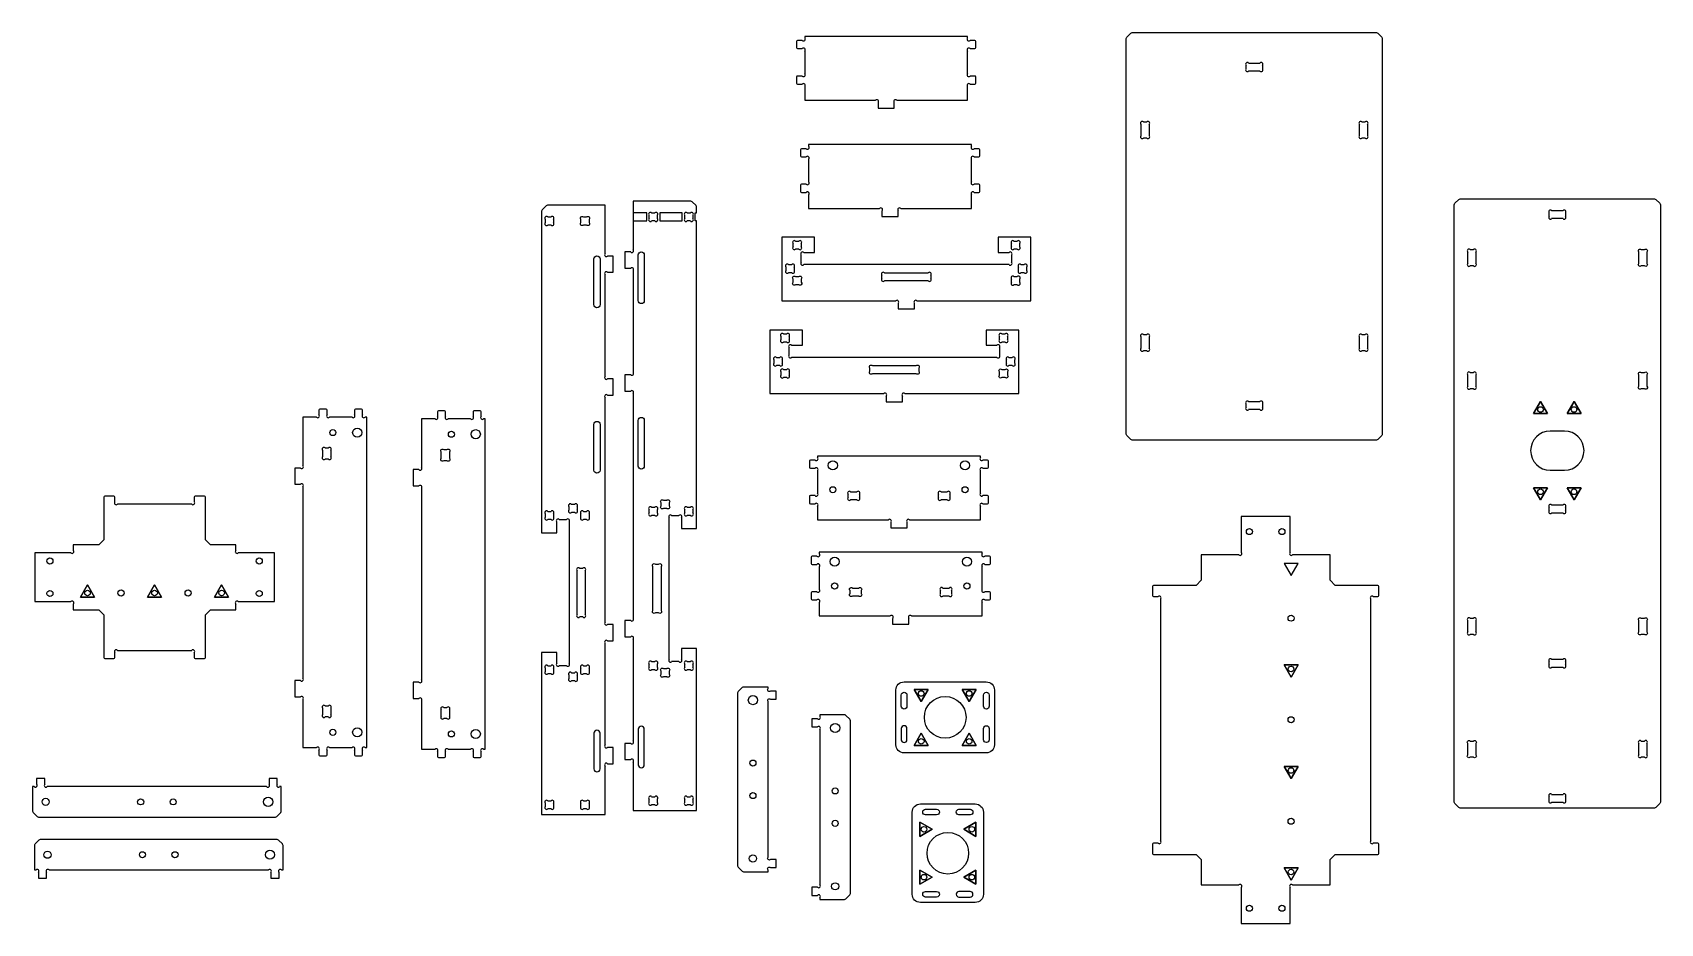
# Model space of a CAD drawing. Header units: millimetres. Extents: x -835 to 768, y -230 to 648.
import ezdxf

# ---------------------------------------------------------------- set-up
doc = ezdxf.new("R2010")
doc.units = ezdxf.units.MM
doc.layers.get('0').update_dxf_attribs({"linetype": 'CONTINUOUS'})

msp = doc.modelspace()

# ---------------------------------------------------------------- linework, layer by layer
for p, q in [((85.9, 643.8), (-74.5, 643.8)), ((-74.5, 643.8), (-74.5, 642.3)), ((85.9, 642.3), (85.9, 643.8)), ((-82.5, 638.8), (-82.5, 632.8)), ((-76.9, 639.8), (-81.5, 639.8)), ((-81.5, 631.8), (-76.9, 631.8)), ((-74.5, 629.4), (-74.5, 607.3)), ((85.9, 607.3), (85.9, 629.4)), ((92.9, 639.8), (88.3, 639.8)), ((88.3, 631.8), (92.9, 631.8)), ((93.9, 632.8), (93.9, 638.8)), ((360.1, 612), (360.1, 615.2)), ((362.5, 617.6), (373.7, 617.6)), ((373.7, 609.6), (362.5, 609.6)), ((376.1, 615.2), (376.1, 612)), ((-82.5, 603.8), (-82.5, 597.8)), ((-76.9, 604.8), (-81.5, 604.8)), ((-81.5, 596.8), (-76.9, 596.8)), ((-74.5, 594.4), (-74.5, 581)), ((85.9, 581), (85.9, 594.4)), ((92.9, 604.8), (88.3, 604.8)), ((88.3, 596.8), (92.9, 596.8)), ((93.9, 597.8), (93.9, 603.8)), ((-74.5, 581), (-4.7, 581)), ((-2.3, 578.6), (-2.3, 573)), ((13.7, 573), (13.7, 578.6)), ((16.1, 581), (85.9, 581)), ((-2.3, 573), (13.7, 573)), ((256.6, 546), (256.6, 557.2)), ((259, 559.6), (262.2, 559.6)), ((264.6, 557.2), (264.6, 546)), ((471.6, 546), (471.6, 557.2)), ((474, 559.6), (477.2, 559.6)), ((479.6, 557.2), (479.6, 546)), ((-78.6, 532.2), (-78.6, 526.2)), ((-73, 533.2), (-77.6, 533.2)), ((89.8, 537.2), (-70.6, 537.2)), ((-70.6, 537.2), (-70.6, 535.6)), ((89.8, 535.6), (89.8, 537.2)), ((96.8, 533.2), (92.2, 533.2)), ((97.8, 526.2), (97.8, 532.2)), ((262.2, 543.6), (259, 543.6)), ((477.2, 543.6), (474, 543.6)), ((-77.6, 525.2), (-73, 525.2)), ((-70.6, 522.8), (-70.6, 500.6)), ((89.8, 500.6), (89.8, 522.8)), ((92.2, 525.2), (96.8, 525.2)), ((-78.6, 497.2), (-78.6, 491.2)), ((-73, 498.2), (-77.6, 498.2)), ((96.8, 498.2), (92.2, 498.2)), ((97.8, 491.2), (97.8, 497.2)), ((-186.7, 481.5), (-243.4, 481.5)), ((-243.4, 481.5), (-243.4, 470)), ((-181.5, 477.1), (-185.3, 480.9)), ((-77.6, 490.2), (-73, 490.2)), ((-70.6, 487.8), (-70.6, 474.4)), ((89.8, 474.4), (89.8, 487.8)), ((92.2, 490.2), (96.8, 490.2)), ((-333.5, 471.7), (-333.5, 155)), ((-329.1, 476.9), (-332.9, 473.1)), ((-271, 477.5), (-327.7, 477.5)), ((-327.4, 466), (-324.2, 466)), ((-271, 429.9), (-271, 477.5)), ((-243.4, 470), (-243.4, 462)), ((-227.6, 464.4), (-227.6, 467.6)), ((-225.2, 470), (-222, 470)), ((-219.6, 467.6), (-219.6, 464.4)), ((-192.6, 464.4), (-192.6, 467.6)), ((-190.2, 470), (-187, 470)), ((-184.6, 467.6), (-184.6, 464.4)), ((-182.2, 462), (-182.2, 470)), ((-182.2, 470), (-180.9, 470)), ((-180.9, 470), (-180.9, 475.6)), ((-70.6, 474.4), (-0.8, 474.4)), ((1.6, 472), (1.6, 466.4)), ((1.6, 466.4), (17.6, 466.4)), ((17.6, 466.4), (17.6, 472)), ((20, 474.4), (89.8, 474.4)), ((658.4, 466.7), (658.4, 469.9)), ((660.8, 472.3), (672, 472.3)), ((674.4, 469.9), (674.4, 466.7)), ((-329.8, 460.4), (-329.8, 463.6)), ((-324.2, 458), (-327.4, 458)), ((-321.8, 463.6), (-321.8, 460.4)), ((-243.4, 462), (-243.4, 433.9)), ((-222, 462), (-225.2, 462)), ((-187, 462), (-190.2, 462)), ((-180.9, 462), (-182.2, 462)), ((-180.9, 159), (-180.9, 462)), ((672, 464.3), (660.8, 464.3)), ((-64.9, 446), (-96.9, 446)), ((-96.9, 446), (-96.9, 383.4)), ((-85.9, 436.6), (-85.9, 439.8)), ((-83.5, 442.2), (-80.3, 442.2)), ((-80.3, 434.2), (-83.5, 434.2)), ((-77.9, 439.8), (-77.9, 436.6)), ((-64.9, 431), (-64.9, 446)), ((148, 446), (116.1, 446)), ((116.1, 446), (116.1, 431)), ((129.1, 436.6), (129.1, 439.8)), ((131.5, 442.2), (134.7, 442.2)), ((134.7, 434.2), (131.5, 434.2)), ((137.1, 439.8), (137.1, 436.6)), ((148, 383.4), (148, 446)), ((580.6, 433.8), (583.8, 433.8)), ((-263, 427.5), (-268.6, 427.5)), ((-263, 411.5), (-263, 427.5)), ((-245.8, 431.5), (-251.4, 431.5)), ((-251.4, 431.5), (-251.4, 415.5)), ((-90.5, 419), (-87.3, 419)), ((-77.9, 421.4), (-77.9, 428.5)), ((-75.5, 431), (-64.9, 431)), ((126.7, 419), (-75.5, 419)), ((116.1, 431), (126.7, 431)), ((129.1, 428.5), (129.1, 421.4)), ((138.4, 419), (141.6, 419)), ((578.2, 420.2), (578.2, 431.4)), ((583.8, 417.8), (580.6, 417.8)), ((586.2, 431.4), (586.2, 420.2)), ((-271, 308.9), (-271, 409.1)), ((-268.6, 411.5), (-263, 411.5)), ((-251.4, 415.5), (-245.8, 415.5)), ((-243.4, 413.1), (-243.4, 312.9)), ((-92.9, 413.4), (-92.9, 416.5)), ((-87.3, 411), (-90.5, 411)), ((-84.9, 416.5), (-84.9, 413.4)), ((1.6, 405.4), (1.6, 408.5)), ((4, 411), (47.2, 411)), ((47.2, 403), (4, 403)), ((49.6, 408.5), (49.6, 405.4)), ((129.1, 401.6), (129.1, 404.8)), ((131.5, 407.2), (134.7, 407.2)), ((136, 413.4), (136, 416.5)), ((137.1, 404.8), (137.1, 401.6)), ((141.6, 411), (138.4, 411)), ((144, 416.5), (144, 413.4)), ((134.7, 399.2), (131.5, 399.2)), ((-96.9, 383.4), (15.2, 383.4)), ((17.6, 381), (17.6, 375.4)), ((17.6, 375.4), (33.6, 375.4)), ((33.6, 375.4), (33.6, 381)), ((36, 383.4), (148, 383.4)), ((-76.8, 354.6), (-108.7, 354.6)), ((-108.7, 354.6), (-108.7, 292)), ((-76.8, 339.6), (-76.8, 354.6)), ((136.2, 354.6), (104.2, 354.6)), ((104.2, 354.6), (104.2, 339.6)), ((136.2, 292), (136.2, 354.6)), ((-97.8, 345.2), (-97.8, 348.4)), ((-95.4, 350.8), (-92.2, 350.8)), ((-92.2, 342.8), (-95.4, 342.8)), ((-89.8, 348.4), (-89.8, 345.2)), ((-89.8, 330), (-89.8, 337.2)), ((-87.4, 339.6), (-76.8, 339.6)), ((104.2, 339.6), (114.8, 339.6)), ((117.2, 345.2), (117.2, 348.4)), ((117.2, 337.2), (117.2, 330)), ((119.6, 350.8), (122.8, 350.8)), ((122.8, 342.8), (119.6, 342.8)), ((125.2, 348.4), (125.2, 345.2)), ((256.6, 336.6), (256.6, 347.8)), ((259, 350.2), (262.2, 350.2)), ((264.6, 347.8), (264.6, 336.6)), ((471.6, 336.6), (471.6, 347.8)), ((474, 350.2), (477.2, 350.2)), ((479.6, 347.8), (479.6, 336.6)), ((-104.7, 322), (-104.7, 325.2)), ((-102.3, 327.6), (-99.1, 327.6)), ((-96.7, 325.2), (-96.7, 322)), ((114.8, 327.6), (-87.4, 327.6)), ((124.2, 322), (124.2, 325.2)), ((126.6, 327.6), (129.8, 327.6)), ((132.2, 325.2), (132.2, 322)), ((262.2, 334.2), (259, 334.2)), ((477.2, 334.2), (474, 334.2)), ((-263, 306.5), (-268.6, 306.5)), ((-263, 290.5), (-263, 306.5)), ((-245.8, 310.5), (-251.4, 310.5)), ((-251.4, 310.5), (-251.4, 294.5)), ((-99.1, 319.6), (-102.3, 319.6)), ((-97.8, 310.2), (-97.8, 313.4)), ((-95.4, 315.8), (-92.2, 315.8)), ((-92.2, 307.8), (-95.4, 307.8)), ((-89.8, 313.4), (-89.8, 310.2)), ((129.8, 319.6), (126.6, 319.6)), ((578.2, 299.2), (578.2, 310.4)), ((580.6, 312.8), (583.8, 312.8)), ((586.2, 310.4), (586.2, 299.2)), ((-268.6, 290.5), (-263, 290.5)), ((-251.4, 294.5), (-245.8, 294.5)), ((-243.4, 292.1), (-243.4, 70.9)), ((-108.7, 292), (3.3, 292)), ((5.7, 289.6), (5.7, 284)), ((21.7, 284), (21.7, 289.6)), ((24.1, 292), (136.2, 292)), ((583.8, 296.8), (580.6, 296.8)), ((-552.7, 275.7), (-552.7, 271.1)), ((-545.7, 276.7), (-551.7, 276.7)), ((-544.7, 271.1), (-544.7, 275.7)), ((-517.7, 275.7), (-517.7, 271.1)), ((-510.7, 276.7), (-516.7, 276.7)), ((-509.7, 271.1), (-509.7, 275.7)), ((-436, 274.1), (-436, 269.5)), ((-429, 275.1), (-435, 275.1)), ((-428, 269.5), (-428, 274.1)), ((-401, 274.1), (-401, 269.5)), ((-394, 275.1), (-400, 275.1)), ((-393, 269.5), (-393, 274.1)), ((-271, 66.9), (-271, 288.1)), ((5.7, 284), (21.7, 284)), ((360.1, 278.6), (360.1, 281.8)), ((362.5, 284.2), (373.7, 284.2)), ((373.7, 276.2), (362.5, 276.2)), ((376.1, 281.8), (376.1, 278.6)), ((-555.1, 268.7), (-568.5, 268.7)), ((-568.5, 268.7), (-568.5, 221.1)), ((-520.1, 268.7), (-542.3, 268.7)), ((-505.7, 268.7), (-507.3, 268.7)), ((-505.7, -56.7), (-505.7, 268.7)), ((-438.4, 267.1), (-451.8, 267.1)), ((-451.8, 267.1), (-451.8, 219.5)), ((-403.4, 267.1), (-425.6, 267.1)), ((-389, 267.1), (-390.6, 267.1)), ((-389, -58.3), (-389, 267.1)), ((-549, 229.9), (-549, 236.1)), ((-546.6, 238.5), (-543.4, 238.5)), ((-543.4, 227.5), (-546.6, 227.5)), ((-541, 236.1), (-541, 229.9)), ((-69.9, 225.5), (-69.9, 219.5)), ((-64.3, 226.5), (-68.9, 226.5)), ((98.5, 230.5), (-61.9, 230.5)), ((-61.9, 230.5), (-61.9, 228.9)), ((98.5, 228.9), (98.5, 230.5)), ((105.5, 226.5), (100.9, 226.5)), ((106.5, 219.5), (106.5, 225.5)), ((-570.9, 218.7), (-576.5, 218.7)), ((-576.5, 218.7), (-576.5, 202.7)), ((-454.2, 217.1), (-459.8, 217.1)), ((-459.8, 217.1), (-459.8, 201.1)), ((-68.9, 218.5), (-64.3, 218.5)), ((-61.9, 216.1), (-61.9, 193.9)), ((98.5, 193.9), (98.5, 216.1)), ((100.9, 218.5), (105.5, 218.5)), ((-576.5, 202.7), (-570.9, 202.7)), ((-568.5, 200.3), (-568.5, 11.7)), ((-459.8, 201.1), (-454.2, 201.1)), ((-451.8, 198.7), (-451.8, 10.1)), ((-31.7, 189.7), (-31.7, 192.9)), ((-29.3, 195.3), (-23.1, 195.3)), ((-20.7, 192.9), (-20.7, 189.7)), ((57.3, 189.7), (57.3, 192.9)), ((59.7, 195.3), (65.9, 195.3)), ((68.3, 192.9), (68.3, 189.7)), ((-764.5, 190.1), (-764.5, 148.1)), ((-754.5, 191.1), (-763.5, 191.1)), ((-753.5, 185.5), (-753.5, 190.1)), ((-677.9, 183.1), (-751.1, 183.1)), ((-675.5, 190.1), (-675.5, 185.5)), ((-665.5, 191.1), (-674.5, 191.1)), ((-664.5, 148.1), (-664.5, 190.1)), ((-306.5, 177.4), (-306.5, 180.5)), ((-304.1, 183), (-300.9, 183)), ((-298.5, 180.5), (-298.5, 177.4)), ((-227.6, 174.4), (-227.6, 177.6)), ((-225.2, 180), (-222, 180)), ((-219.6, 177.6), (-219.6, 174.4)), ((-192.6, 174.4), (-192.6, 177.6)), ((-190.2, 180), (-187, 180)), ((-184.6, 177.6), (-184.6, 174.4)), ((-69.9, 190.5), (-69.9, 184.5)), ((-64.3, 191.5), (-68.9, 191.5)), ((-68.9, 183.5), (-64.3, 183.5)), ((-61.9, 181.1), (-61.9, 167.7)), ((-23.1, 187.3), (-29.3, 187.3)), ((65.9, 187.3), (59.7, 187.3)), ((98.5, 167.7), (98.5, 181.1)), ((105.5, 191.5), (100.9, 191.5)), ((100.9, 183.5), (105.5, 183.5)), ((106.5, 184.5), (106.5, 190.5)), ((658.4, 176.7), (658.4, 179.9)), ((660.8, 182.3), (672, 182.3)), ((674.4, 179.9), (674.4, 176.7)), ((-329.8, 170.4), (-329.8, 173.6)), ((-327.4, 176), (-324.2, 176)), ((-324.2, 168), (-327.4, 168)), ((-321.8, 173.6), (-321.8, 170.4)), ((-318.5, 155), (-318.5, 165.6)), ((-316.1, 168), (-308.9, 168)), ((-306.5, 165.6), (-306.5, 26.4)), ((-300.9, 175), (-304.1, 175)), ((-294.8, 170.4), (-294.8, 173.6)), ((-292.4, 176), (-289.2, 176)), ((-289.2, 168), (-292.4, 168)), ((-286.8, 173.6), (-286.8, 170.4)), ((-222, 172), (-225.2, 172)), ((-207.9, 30.4), (-207.9, 169.6)), ((-205.5, 172), (-198.3, 172)), ((-195.9, 169.6), (-195.9, 159)), ((-187, 172), (-190.2, 172)), ((-61.9, 167.7), (7.9, 167.7)), ((10.3, 165.3), (10.3, 159.7)), ((26.3, 159.7), (26.3, 165.3)), ((28.7, 167.7), (98.5, 167.7)), ((403.3, 171.1), (355.3, 171.1)), ((355.3, 171.1), (355.3, 135.5)), ((403.3, 135.5), (403.3, 171.1)), ((672, 174.3), (660.8, 174.3)), ((-764.5, 148.1), (-769.5, 143.1)), ((-659.5, 143.1), (-664.5, 148.1)), ((-333.5, 155), (-318.5, 155)), ((-195.9, 159), (-180.9, 159)), ((10.3, 159.7), (26.3, 159.7)), ((-796.9, 135.1), (-832.5, 135.1)), ((-832.5, 135.1), (-832.5, 87.1)), ((-769.5, 143.1), (-794.5, 143.1)), ((-794.5, 143.1), (-794.5, 137.5)), ((-634.5, 143.1), (-659.5, 143.1)), ((-634.5, 137.5), (-634.5, 143.1)), ((-596.5, 135.1), (-632.1, 135.1)), ((-596.5, 87.1), (-596.5, 135.1)), ((-68.1, 130.8), (-68.1, 124.8)), ((-62.5, 131.8), (-67.1, 131.8)), ((100.3, 135.8), (-60.1, 135.8)), ((-60.1, 135.8), (-60.1, 134.2)), ((100.3, 134.2), (100.3, 135.8)), ((107.3, 131.8), (102.7, 131.8)), ((108.3, 124.8), (108.3, 130.8)), ((352.9, 133.1), (315.8, 133.1)), ((315.8, 133.1), (315.8, 108.1)), ((442.8, 133.1), (405.7, 133.1)), ((442.8, 108.1), (442.8, 133.1)), ((-298.5, 74.4), (-298.5, 117.6)), ((-296.1, 120), (-292.9, 120)), ((-290.5, 117.6), (-290.5, 74.4)), ((-67.1, 123.8), (-62.5, 123.8)), ((-60.1, 121.4), (-60.1, 99.2)), ((100.3, 99.2), (100.3, 121.4)), ((102.7, 123.8), (107.3, 123.8)), ((-62.5, 96.8), (-67.1, 96.8)), ((59.1, 94.9), (59.1, 98.1)), ((61.5, 100.5), (67.7, 100.5)), ((70.1, 98.1), (70.1, 94.9)), ((107.3, 96.8), (102.7, 96.8)), ((267.8, 102.1), (267.8, 93.1)), ((310.8, 103.1), (268.8, 103.1)), ((315.8, 108.1), (310.8, 103.1)), ((447.8, 103.1), (442.8, 108.1)), ((489.8, 103.1), (447.8, 103.1)), ((490.8, 93.1), (490.8, 102.1)), ((-832.5, 87.1), (-796.9, 87.1)), ((-794.5, 84.7), (-794.5, 79.1)), ((-634.5, 79.1), (-634.5, 84.7)), ((-632.1, 87.1), (-596.5, 87.1)), ((-68.1, 95.8), (-68.1, 89.8)), ((-67.1, 88.8), (-62.5, 88.8)), ((-60.1, 86.4), (-60.1, 73)), ((67.7, 92.5), (61.5, 92.5)), ((100.3, 73), (100.3, 86.4)), ((102.7, 88.8), (107.3, 88.8)), ((108.3, 89.8), (108.3, 95.8)), ((268.8, 92.1), (273.4, 92.1)), ((275.8, 89.7), (275.8, -148.5)), ((482.8, -148.5), (482.8, 89.7)), ((485.2, 92.1), (489.8, 92.1)), ((-794.5, 79.1), (-769.5, 79.1)), ((-769.5, 79.1), (-764.5, 74.1)), ((-764.5, 74.1), (-764.5, 32.1)), ((-664.5, 74.1), (-659.5, 79.1)), ((-664.5, 32.1), (-664.5, 74.1)), ((-659.5, 79.1), (-634.5, 79.1)), ((-292.9, 72), (-296.1, 72)), ((-263, 64.5), (-268.6, 64.5)), ((-263, 48.5), (-263, 64.5)), ((-245.8, 68.5), (-251.4, 68.5)), ((-251.4, 68.5), (-251.4, 52.5)), ((-60.1, 73), (9.7, 73)), ((12.1, 70.6), (12.1, 65)), ((12.1, 65), (28.1, 65)), ((28.1, 65), (28.1, 70.6)), ((30.5, 73), (100.3, 73)), ((578.2, 57.2), (578.2, 68.4)), ((580.6, 70.8), (583.8, 70.8)), ((586.2, 68.4), (586.2, 57.2)), ((-268.6, 48.5), (-263, 48.5)), ((-251.4, 52.5), (-245.8, 52.5)), ((-243.4, 50.1), (-243.4, -50.1)), ((583.8, 54.8), (580.6, 54.8)), ((-753.5, 32.1), (-753.5, 36.7)), ((-751.1, 39.1), (-677.9, 39.1)), ((-675.5, 36.7), (-675.5, 32.1)), ((-318.5, 37), (-333.5, 37)), ((-333.5, 37), (-333.5, -122.5)), ((-318.5, 26.4), (-318.5, 37)), ((-271, -54.1), (-271, 46.1)), ((-180.9, 41), (-195.9, 41)), ((-195.9, 41), (-195.9, 30.4)), ((-180.9, -118.5), (-180.9, 41)), ((-763.5, 31.1), (-754.5, 31.1)), ((-674.5, 31.1), (-665.5, 31.1)), ((-329.8, 18.4), (-329.8, 21.6)), ((-327.4, 24), (-324.2, 24)), ((-324.2, 16), (-327.4, 16)), ((-321.8, 21.6), (-321.8, 18.4)), ((-308.9, 24), (-316.1, 24)), ((-304.1, 17.1), (-300.9, 17.1)), ((-294.8, 18.4), (-294.8, 21.6)), ((-292.4, 24), (-289.2, 24)), ((-289.2, 16), (-292.4, 16)), ((-286.8, 21.6), (-286.8, 18.4)), ((-227.6, 22.4), (-227.6, 25.6)), ((-225.2, 28), (-222, 28)), ((-222, 20), (-225.2, 20)), ((-219.6, 25.6), (-219.6, 22.4)), ((-198.3, 28), (-205.5, 28)), ((-192.6, 22.4), (-192.6, 25.6)), ((-190.2, 28), (-187, 28)), ((-187, 20), (-190.2, 20)), ((-184.6, 25.6), (-184.6, 22.4)), ((658.4, 24.7), (658.4, 27.9)), ((660.8, 30.3), (672, 30.3)), ((672, 22.3), (660.8, 22.3)), ((674.4, 27.9), (674.4, 24.7)), ((-570.9, 9.3), (-576.5, 9.3)), ((-576.5, 9.3), (-576.5, -6.7)), ((-454.2, 7.7), (-459.8, 7.7)), ((-459.8, 7.7), (-459.8, -8.3)), ((-306.5, 11.5), (-306.5, 14.7)), ((-300.9, 9.1), (-304.1, 9.1)), ((-298.5, 14.7), (-298.5, 11.5)), ((-576.5, -6.7), (-570.9, -6.7)), ((-568.5, -9.1), (-568.5, -56.7)), ((-546.6, -15.5), (-543.4, -15.5)), ((-459.8, -8.3), (-454.2, -8.3)), ((-451.8, -10.7), (-451.8, -58.3)), ((-549, -24.1), (-549, -17.9)), ((-543.4, -26.5), (-546.6, -26.5)), ((-541, -17.9), (-541, -24.1)), ((-432.3, -25.7), (-432.3, -19.5)), ((-429.9, -17.1), (-426.7, -17.1)), ((-426.7, -28.1), (-429.9, -28.1)), ((-424.3, -19.5), (-424.3, -25.7)), ((-61.9, -28.3), (-67.5, -28.3)), ((-67.5, -28.3), (-67.5, -36.3)), ((-35.4, -24.3), (-59.5, -24.3)), ((-59.5, -24.3), (-59.5, -25.9)), ((-30.1, -28.8), (-33.9, -24.9)), ((-29.5, -200.4), (-29.5, -30.2)), ((-67.5, -36.3), (-61.9, -36.3)), ((-59.5, -38.7), (-59.5, -191.8)), ((-568.5, -56.7), (-555.1, -56.7)), ((-552.7, -59.1), (-552.7, -63.7)), ((-544.7, -63.7), (-544.7, -59.1)), ((-542.3, -56.7), (-520.1, -56.7)), ((-517.7, -59.1), (-517.7, -63.7)), ((-509.7, -63.7), (-509.7, -59.1)), ((-507.3, -56.7), (-505.7, -56.7)), ((-451.8, -58.3), (-438.4, -58.3)), ((-436, -60.7), (-436, -65.3)), ((-428, -65.3), (-428, -60.7)), ((-425.6, -58.3), (-403.4, -58.3)), ((-401, -60.7), (-401, -65.3)), ((-393, -65.3), (-393, -60.7)), ((-390.6, -58.3), (-389, -58.3)), ((-263, -56.5), (-268.6, -56.5)), ((-263, -72.5), (-263, -56.5)), ((-245.8, -52.5), (-251.4, -52.5)), ((-251.4, -52.5), (-251.4, -68.5)), ((746.6, -63.8), (746.6, -52.6)), ((749, -50.2), (752.2, -50.2)), ((754.6, -52.6), (754.6, -63.8)), ((-551.7, -64.7), (-545.7, -64.7)), ((-516.7, -64.7), (-510.7, -64.7)), ((-435, -66.3), (-429, -66.3)), ((-400, -66.3), (-394, -66.3)), ((-271, -122.5), (-271, -74.9)), ((-268.6, -72.5), (-263, -72.5)), ((-251.4, -68.5), (-245.8, -68.5)), ((-243.4, -70.9), (-243.4, -118.5)), ((752.2, -66.2), (749, -66.2)), ((-833, -95.1), (-834.6, -95.1)), ((-834.6, -95.1), (-834.6, -119.3)), ((-822.6, -87.1), (-830.6, -87.1)), ((-830.6, -87.1), (-830.6, -92.7)), ((-822.6, -92.7), (-822.6, -87.1)), ((-604.2, -95.1), (-820.2, -95.1)), ((-593.8, -87.1), (-601.8, -87.1)), ((-601.8, -87.1), (-601.8, -92.7)), ((-593.8, -92.7), (-593.8, -87.1)), ((-589.8, -95.1), (-591.4, -95.1)), ((-589.8, -119.3), (-589.8, -95.1)), ((-329.8, -114.6), (-329.8, -111.4)), ((-327.4, -109), (-324.2, -109)), ((-321.8, -111.4), (-321.8, -114.6)), ((-294.8, -114.6), (-294.8, -111.4)), ((-292.4, -109), (-289.2, -109)), ((-286.8, -111.4), (-286.8, -114.6)), ((-227.6, -110.6), (-227.6, -107.4)), ((-225.2, -105), (-222, -105)), ((-219.6, -107.4), (-219.6, -110.6)), ((-192.6, -110.6), (-192.6, -107.4)), ((-190.2, -105), (-187, -105)), ((-184.6, -107.4), (-184.6, -110.6)), ((658.4, -108.3), (658.4, -105.1)), ((660.8, -102.7), (672, -102.7)), ((672, -110.7), (660.8, -110.7)), ((674.4, -105.1), (674.4, -108.3)), ((-834, -120.7), (-830.2, -124.5)), ((-828.8, -125.1), (-595.6, -125.1)), ((-594.2, -124.5), (-590.3, -120.7)), ((-333.5, -122.5), (-271, -122.5)), ((-324.2, -117), (-327.4, -117)), ((-289.2, -117), (-292.4, -117)), ((-243.4, -118.5), (-180.9, -118.5)), ((-222, -113), (-225.2, -113)), ((-187, -113), (-190.2, -113)), ((-832.8, -153.1), (-832.8, -177.2)), ((-828.4, -147.8), (-832.2, -151.6)), ((-593.8, -147.2), (-827, -147.2)), ((-588.6, -151.6), (-592.4, -147.8)), ((-588, -177.2), (-588, -153.1)), ((267.8, -151.9), (267.8, -160.9)), ((273.4, -150.9), (268.8, -150.9)), ((489.8, -150.9), (485.2, -150.9)), ((490.8, -160.9), (490.8, -151.9)), ((268.8, -161.9), (310.8, -161.9)), ((310.8, -161.9), (315.8, -166.9)), ((315.8, -166.9), (315.8, -191.9)), ((442.8, -166.9), (447.8, -161.9)), ((442.8, -191.9), (442.8, -166.9)), ((447.8, -161.9), (489.8, -161.9)), ((-832.8, -177.2), (-831.2, -177.2)), ((-828.8, -179.6), (-828.8, -185.2)), ((-828.8, -185.2), (-820.8, -185.2)), ((-820.8, -185.2), (-820.8, -179.6)), ((-818.4, -177.2), (-602.4, -177.2)), ((-600, -179.6), (-600, -185.2)), ((-600, -185.2), (-592, -185.2)), ((-592, -185.2), (-592, -179.6)), ((-589.6, -177.2), (-588, -177.2)), ((315.8, -191.9), (352.9, -191.9)), ((405.7, -191.9), (442.8, -191.9)), ((-61.9, -194.2), (-67.5, -194.2)), ((-67.5, -194.2), (-67.5, -202.2)), ((-67.5, -202.2), (-61.9, -202.2)), ((-59.5, -204.6), (-59.5, -206.2)), ((-59.5, -206.2), (-35.4, -206.2)), ((-33.9, -205.6), (-30.1, -201.8)), ((355.3, -194.3), (355.3, -229.9)), ((403.3, -229.9), (403.3, -194.3)), ((355.3, -229.9), (403.3, -229.9))]:
    msp.add_line(p, q)
for points in [[(489.7, 246.8, -0.198912), (488.3, 246.2), (248, 246.2, -0.198912), (246.6, 246.8), (242.7, 250.6, -0.198912), (242.1, 252), (242.1, 641.8, -0.198912), (242.7, 643.2), (246.6, 647, -0.198912), (248, 647.6), (488.3, 647.6, -0.198912), (489.7, 647), (493.6, 643.2, -0.198912), (494.1, 641.8), (494.1, 252, -0.198912), (493.6, 250.6)], [(763.5, -115.6, -0.198912), (762.1, -116.2), (570.7, -116.2, -0.198912), (569.3, -115.6), (565.5, -111.8, -0.198912), (564.9, -110.4), (564.9, 478, -0.198912), (565.5, 479.4), (569.3, 483.2, -0.198912), (570.7, 483.8), (762.1, 483.8, -0.198912), (763.5, 483.2), (767.3, 479.4, -0.198912), (767.9, 478), (767.9, -110.4, -0.198912), (767.3, -111.8)], [(-292.4, 458, -0.414212), (-294.8, 458, -0.414217), (-294.8, 460.4), (-294.8, 463.6, -1), (-292.4, 466), (-289.2, 466, -1), (-286.8, 463.6), (-286.8, 460.4, -0.414217), (-286.8, 458, -0.414212), (-289.2, 458)], [(754.6, 420.2, -0.999996), (752.2, 417.8), (749, 417.8, -1), (746.6, 420.2), (746.6, 431.4, -1), (749, 433.8), (752.2, 433.8, -0.999996), (754.6, 431.4)], [(-276, 379.6, -1), (-282, 379.6), (-282, 424.6, -1), (-276, 424.6)], [(-232.4, 383.6, -1), (-238.4, 383.6), (-238.4, 428.6, -1), (-232.4, 428.6)], [(-80.3, 407.2, -1), (-77.9, 404.8), (-77.9, 401.6, -1), (-80.3, 399.2), (-83.5, 399.2, -1), (-85.9, 401.6), (-85.9, 404.8, -1), (-83.5, 407.2)], [(37.7, 314, -1), (35.3, 311.6), (-7.9, 311.6, -1), (-10.3, 314), (-10.3, 317.2, -1), (-7.9, 319.6), (35.3, 319.6, -1), (37.7, 317.2)], [(117.2, 313.4, -1), (119.6, 315.8), (122.8, 315.8, -1), (125.2, 313.4), (125.2, 310.2, -1), (122.8, 307.8), (119.6, 307.8, -1), (117.2, 310.2)], [(749, 296.8, -1), (746.6, 299.2), (746.6, 310.4, -1), (749, 312.8), (752.2, 312.8, -0.414214), (754.6, 312.8, -0.414212), (754.6, 310.4), (754.6, 299.2, -1), (752.2, 296.8)], [(-282, 261.6, -1), (-276, 261.6), (-276, 216.6, -1), (-282, 216.6)], [(-238.4, 265.6, -1), (-232.4, 265.6), (-232.4, 220.6, -1), (-238.4, 220.6)], [(659.4, 216.5), (673.4, 216.5, 1), (673.4, 255.1), (659.4, 255.1, 1)], [(-432.3, 234.5, -1), (-429.9, 236.9), (-426.7, 236.9, -1), (-424.3, 234.5), (-424.3, 228.3, -1), (-426.7, 225.9), (-429.9, 225.9, -1), (-432.3, 228.3)], [(-215.9, 178.9, -0.414214), (-215.9, 181.3), (-215.9, 184.5, -0.414214), (-215.9, 186.9, -0.414214), (-213.5, 186.9), (-210.3, 186.9, -0.414214), (-207.9, 186.9, -0.414214), (-207.9, 184.5), (-207.9, 181.3, -0.414214), (-207.9, 178.9, -0.414214), (-210.3, 178.9), (-213.5, 178.9, -0.414214)], [(-215.9, 78.4, -1), (-218.3, 76), (-221.5, 76, -1), (-223.9, 78.4), (-223.9, 121.6, -1), (-221.5, 124), (-218.3, 124, -1), (-215.9, 121.6)], [(-27.5, 92.5, -1), (-29.9, 94.9), (-29.9, 98.1, -1), (-27.5, 100.5), (-21.3, 100.5, -1), (-18.9, 98.1), (-18.9, 94.9, -1), (-21.3, 92.5)], [(749, 54.8, -1), (746.6, 57.2), (746.6, 68.4, -1), (749, 70.8), (752.2, 70.8, -0.414214), (754.6, 70.8, -0.414212), (754.6, 68.4), (754.6, 57.2, -0.414212), (754.6, 54.8, -0.414214), (752.2, 54.8)], [(-215.9, 21.1, -0.414214), (-213.5, 21.1), (-210.3, 21.1, -0.414214), (-207.9, 21.1, -0.414214), (-207.9, 18.7), (-207.9, 15.5, -0.414214), (-207.9, 13.1, -0.414214), (-210.3, 13.1), (-213.5, 13.1, -0.414214), (-215.9, 13.1, -0.414214), (-215.9, 15.5), (-215.9, 18.7, -0.414214)], [(-108.1, -1, -1), (-110.5, 1.4), (-110.5, 3), (-134.6, 3, 0.198912), (-136.1, 2.4), (-139.9, -1.4, 0.198912), (-140.5, -2.8), (-140.5, -173, 0.198912), (-139.9, -174.4), (-136.1, -178.3, 0.198912), (-134.6, -178.9), (-110.5, -178.9), (-110.5, -177.3, -1), (-108.1, -174.9), (-102.5, -174.9), (-102.5, -166.9), (-108.1, -166.9, -1), (-110.5, -164.5), (-110.5, -11.4, -1), (-108.1, -9), (-102.5, -9), (-102.5, -1)], [(112.3, -53.9, -0.414214), (104.3, -61.9), (23.3, -61.9, -0.414214), (15.3, -53.9), (15.3, 0.1, -0.414214), (23.3, 8.1), (104.3, 8.1, -0.414214), (112.3, 0.1)], [(26.1, -15.9, -1), (20.6, -15.9), (20.6, -4.9, -1), (26.1, -4.9)], [(101.6, -4.9, -1), (107.1, -4.9), (107.1, -15.9, -1), (101.6, -15.9)], [(-276, -77.6), (-276, -42.6, 1), (-282, -42.6), (-282, -77.6, 1)], [(-238.4, -38.6), (-238.4, -73.6, 1), (-232.4, -73.6), (-232.4, -38.6, 1)], [(26.1, -48.9), (26.1, -37.9, 1), (20.6, -37.9), (20.6, -48.9, 1)], [(101.6, -37.9, -1), (107.1, -37.9), (107.1, -48.9, -1), (101.6, -48.9)], [(580.6, -66.2, -1), (578.2, -63.8), (578.2, -52.6, -1), (580.6, -50.2), (583.8, -50.2, -0.999996), (586.2, -52.6), (586.2, -63.8, -0.999996), (583.8, -66.2)], [(93.4, -112.2, -0.414214), (101.4, -120.2), (101.4, -201.2, -0.414214), (93.4, -209.2), (39.4, -209.2, -0.414214), (31.4, -201.2), (31.4, -120.2, -0.414214), (39.4, -112.2)], [(44.4, -122.9, -1), (44.4, -117.4), (55.4, -117.4, -1), (55.4, -122.9)], [(77.4, -122.9, -1), (77.4, -117.4), (88.4, -117.4, -1), (88.4, -122.9)], [(55.4, -198.4, -1), (55.4, -203.9), (44.4, -203.9, -1), (44.4, -198.4)], [(88.4, -198.4), (77.4, -198.4, 1), (77.4, -203.9), (88.4, -203.9, 1)]]:
    msp.add_lwpolyline(points, format="xyb", close=True)
for points in [[(-230, 462), (-230, 470), (-243.4, 470), (-243.4, 462)], [(-217.2, 470), (-217.2, 462), (-195, 462), (-195, 470)], [(643, 272.3), (656.8, 272.3), (649.9, 284.3)], [(643, 272.3), (649.9, 284.3), (656.8, 272.3)], [(676, 272.3), (689.8, 272.3), (682.9, 284.3)], [(676, 272.3), (682.9, 284.3), (689.8, 272.3)], [(656.8, 199.3), (643, 199.3), (649.9, 187.3)], [(656.8, 199.3), (649.9, 187.3), (643, 199.3)], [(689.8, 199.3), (676, 199.3), (682.9, 187.3)], [(689.8, 199.3), (682.9, 187.3), (676, 199.3)], [(404.3, 112.8), (411.3, 124.8), (397.4, 124.8)], [(-773.6, 91.6), (-780.5, 103.6), (-787.4, 91.6)], [(-787.4, 91.6), (-780.5, 103.6), (-773.6, 91.6)], [(-721.4, 91.6), (-707.6, 91.6), (-714.5, 103.6)], [(-707.6, 91.6), (-721.4, 91.6), (-714.5, 103.6)], [(-648.5, 103.6), (-655.4, 91.6), (-641.6, 91.6)], [(-648.5, 103.6), (-641.6, 91.6), (-655.4, 91.6)], [(404.3, 12.8), (411.3, 24.8), (397.4, 24.8)], [(404.3, 12.8), (397.4, 24.8), (411.3, 24.8)], [(33.3, 0.6), (40.2, -11.4), (47.2, 0.6)], [(33.3, 0.6), (47.2, 0.6), (40.2, -11.4)], [(80.4, 0.6), (87.4, -11.4), (94.3, 0.6)], [(80.4, 0.6), (94.3, 0.6), (87.4, -11.4)], [(33.3, -54.5), (47.2, -54.5), (40.2, -42.5)], [(33.3, -54.5), (40.2, -42.5), (47.2, -54.5)], [(87.4, -42.5), (80.4, -54.5), (94.3, -54.5)], [(87.4, -42.5), (94.3, -54.5), (80.4, -54.5)], [(404.3, -87.2), (411.3, -75.2), (397.4, -75.2)], [(404.3, -87.2), (397.4, -75.2), (411.3, -75.2)], [(38.9, -144.1), (50.9, -137.1), (38.9, -130.2)], [(38.9, -144.1), (38.9, -130.2), (50.9, -137.1)], [(82, -137.1), (94, -144.1), (94, -130.2)], [(82, -137.1), (94, -130.2), (94, -144.1)], [(404.3, -187.2), (411.3, -175.2), (397.4, -175.2)], [(404.3, -187.2), (397.4, -175.2), (411.3, -175.2)], [(38.9, -191.2), (50.9, -184.3), (38.9, -177.3)], [(38.9, -191.2), (38.9, -177.3), (50.9, -184.3)], [(94, -191.2), (94, -177.3), (82, -184.3)], [(94, -191.2), (82, -184.3), (94, -177.3)]]:
    msp.add_lwpolyline(points, close=True)
for centre, radius in [((649.9, 276.3), 2.75), ((682.9, 276.3), 2.75), ((-539, 253.6), 3), ((-515, 253.6), 4.5), ((-398.3, 252), 4.5), ((-422.3, 252), 3), ((-46.8, 221.3), 4.5), ((83.4, 221.3), 4.5), ((-46.8, 197.3), 3), ((83.4, 197.3), 3), ((649.9, 195.3), 2.75), ((682.9, 195.3), 2.75), ((363.3, 156.1), 3), ((395.3, 156.1), 3), ((-817.5, 127.1), 3), ((-611.5, 127.1), 3), ((-45, 126.5), 4.5), ((85.2, 126.5), 4.5), ((-817.5, 95.1), 3), ((-780.5, 95.6), 2.75), ((-747.5, 95.6), 3), ((-714.5, 95.6), 2.75), ((-681.5, 95.6), 3), ((-648.5, 95.6), 2.75), ((-611.5, 95.1), 3), ((-45, 102.5), 3), ((85.2, 102.5), 3), ((404.3, 70.8), 3), ((404.3, 20.8), 2.75), ((-125.5, -9.9), 4.5), ((40.2, -3.4), 2.75), ((63.8, -26.9), 20.5), ((87.4, -3.4), 2.75), ((404.3, -29.2), 3), ((-539, -41.6), 3), ((-515, -41.6), 4.5), ((-422.3, -43.2), 3), ((-398.3, -43.2), 4.5), ((-44.5, -37.3), 4.5), ((40.2, -50.5), 2.75), ((87.4, -50.5), 2.75), ((-125.5, -71.9), 3), ((404.3, -79.2), 2.75), ((-821.7, -110.1), 3.5), ((-728.2, -110.1), 3), ((-696.2, -110.1), 3), ((-602.7, -110.1), 4.5), ((-125.5, -103.9), 3), ((-44.5, -99.3), 3), ((404.3, -129.2), 3), ((-44.5, -131.3), 3), ((42.9, -137.1), 2.75), ((66.4, -160.7), 20.5), ((90, -137.1), 2.75), ((-819.9, -162.2), 3.5), ((-726.4, -162.2), 3), ((-694.4, -162.2), 3), ((-600.9, -162.2), 4.5), ((-125.5, -165.9), 3.5), ((-44.5, -193.3), 3.5), ((42.9, -184.3), 2.75), ((90, -184.3), 2.75), ((404.3, -179.2), 2.75), ((363.3, -214.9), 3), ((395.3, -214.9), 3)]:
    msp.add_circle(centre, radius)
for centre, radius, start, end in [((-75.7, 641), 1.7, -135, 45), ((87.1, 641), 1.7, 135, 315), ((-81.5, 638.8), 1, 90, 180), ((-81.5, 632.8), 1, 180, 270), ((-75.7, 630.6), 1.7, -45, 135), ((87.1, 630.6), 1.7, 45, 225), ((92.9, 638.8), 1, 0, 90), ((92.9, 632.8), 1, 270, 360), ((361.3, 616.4), 1.7, 45, 225), ((361.3, 610.8), 1.7, 135, 315), ((374.9, 616.4), 1.7, -45, 135), ((374.9, 610.8), 1.7, -135, 45), ((-81.5, 603.8), 1, 90, 180), ((-81.5, 597.8), 1, 180, 270), ((-75.7, 606), 1.7, -135, 45), ((-75.7, 595.6), 1.7, -45, 135), ((87.1, 606), 1.7, 135, 315), ((87.1, 595.6), 1.7, 45, 225), ((92.9, 603.8), 1, 0, 90), ((92.9, 597.8), 1, 270, 360), ((-3.5, 579.8), 1.7, -45, 135), ((14.9, 579.8), 1.7, 45, 225), ((257.8, 558.4), 1.7, 45, 225), ((257.8, 544.8), 1.7, 135, 315), ((263.4, 558.4), 1.7, -45, 135), ((263.4, 544.8), 1.7, -135, 45), ((472.8, 558.4), 1.7, 45, 225), ((472.8, 544.8), 1.7, 135, 315), ((478.4, 558.4), 1.7, -45, 135), ((478.4, 544.8), 1.7, -135, 45), ((-77.6, 532.2), 1, 90, 180), ((-71.8, 534.4), 1.7, -135, 45), ((91, 534.4), 1.7, 135, 315), ((96.8, 532.2), 1, 0, 90), ((-77.6, 526.2), 1, 180, 270), ((-71.8, 524), 1.7, -45, 135), ((91, 524), 1.7, 45, 225), ((96.8, 526.2), 1, 270, 360), ((-77.6, 497.2), 1, 90, 180), ((-71.8, 499.4), 1.7, -135, 45), ((91, 499.4), 1.7, 135, 315), ((96.8, 497.2), 1, 0, 90), ((-186.7, 479.5), 2, 45, 90), ((-77.6, 491.2), 1, 180, 270), ((-71.8, 489), 1.7, -45, 135), ((91, 489), 1.7, 45, 225), ((96.8, 491.2), 1, 270, 360), ((-331.5, 471.7), 2, 135, 180), ((-328.6, 464.8), 1.7, 45, 225), ((-327.7, 475.5), 2, 90, 135), ((-323, 464.8), 1.7, -45, 135), ((-226.4, 468.8), 1.7, 135.0002, 224.9995), ((-226.4, 468.8), 1.7, 45, 135.0002), ((-220.8, 468.8), 1.7, 44.9998, 135), ((-220.8, 468.8), 1.7, -44.9995, 44.9998), ((-191.4, 468.8), 1.7, 135.0002, 224.9995), ((-191.4, 468.8), 1.7, 45, 135.0002), ((-185.8, 468.8), 1.7, 44.9998, 135), ((-185.8, 468.8), 1.7, -44.9995, 44.9998), ((-182.9, 475.6), 2, 0, 45), ((0.4, 473.2), 1.7, -45, 135), ((18.8, 473.2), 1.7, 45, 225), ((659.6, 471.1), 1.7, 45, 225), ((659.6, 465.5), 1.7, 135, 315), ((673.2, 471.1), 1.7, -45, 135), ((673.2, 465.5), 1.7, -135, 45), ((-328.6, 459.2), 1.7, 134.9995, 225.0002), ((-328.6, 459.2), 1.7, 225.0002, 315), ((-323, 459.2), 1.7, 225, 314.9998), ((-323, 459.2), 1.7, -45.0002, 45.0005), ((-226.4, 463.2), 1.7, 135, 315), ((-220.8, 463.2), 1.7, -135, 45), ((-191.4, 463.2), 1.7, 135, 315), ((-185.8, 463.2), 1.7, -135, 45), ((-244.6, 432.7), 1.7, -45, 45), ((-84.7, 441), 1.7, 45, 225), ((-84.7, 435.4), 1.7, 135, 315), ((-79.1, 441), 1.7, -45, 135), ((-79.1, 435.4), 1.7, -135, 45), ((130.3, 441), 1.7, 45, 225), ((130.3, 435.4), 1.7, 135, 315), ((135.9, 441), 1.7, -45, 135), ((135.9, 435.4), 1.7, -135, 45), ((579.4, 432.6), 1.7, 45, 225), ((585, 432.6), 1.7, -44.9995, 135), ((-269.8, 428.7), 1.7, 135, 315), ((-244.6, 432.7), 1.7, 225, 315), ((-91.7, 417.8), 1.7, 45, 225), ((-86.1, 417.8), 1.7, -45, 135), ((-76.7, 429.8), 1.7, 45, 225), ((-76.7, 420.2), 1.7, 135, 315), ((127.9, 429.8), 1.7, -45, 135), ((127.9, 420.2), 1.7, -135, 45), ((137.2, 417.8), 1.7, 45, 225), ((142.8, 417.8), 1.7, -45, 135), ((579.4, 419), 1.7, 135, 315), ((585, 419), 1.7, -135, 44.9995), ((-269.8, 410.3), 1.7, 45, 225), ((-244.6, 414.3), 1.7, 45, 135), ((-244.6, 414.3), 1.7, -45, 45), ((-91.7, 412.2), 1.7, 135, 315), ((-86.1, 412.2), 1.7, -135, 45), ((2.8, 409.8), 1.7, 45, 225), ((2.8, 404.2), 1.7, 135, 315), ((48.4, 409.8), 1.7, -45, 135), ((48.4, 404.2), 1.7, -135, 45), ((130.3, 406), 1.7, 45, 225), ((130.3, 400.4), 1.7, 135, 315), ((135.9, 406), 1.7, -45, 135), ((135.9, 400.4), 1.7, -135, 45), ((137.2, 412.2), 1.7, 135, 315), ((142.8, 412.2), 1.7, -135, 45), ((16.4, 382.2), 1.7, -45, 135), ((34.8, 382.2), 1.7, 45, 225), ((-96.6, 349.6), 1.7, 45, 225), ((-96.6, 344), 1.7, 135, 315), ((-91, 349.6), 1.7, -45, 135), ((-91, 344), 1.7, -135, 45), ((-88.6, 338.4), 1.7, 45, 225), ((116, 338.4), 1.7, -45, 135), ((118.4, 349.6), 1.7, 45, 225), ((118.4, 344), 1.7, 135, 315), ((124, 349.6), 1.7, -45, 135), ((124, 344), 1.7, -135, 45), ((257.8, 349), 1.7, 45, 225), ((257.8, 335.4), 1.7, 135, 315), ((263.4, 349), 1.7, -45, 135), ((263.4, 335.4), 1.7, -135, 45), ((472.8, 349), 1.7, 45, 225), ((472.8, 335.4), 1.7, 135, 315), ((478.4, 349), 1.7, -45, 135), ((478.4, 335.4), 1.7, -135, 45), ((-103.5, 326.4), 1.7, 45, 225), ((-103.5, 320.8), 1.7, 135, 315), ((-97.9, 326.4), 1.7, -45, 135), ((-97.9, 320.8), 1.7, -135, 45), ((-88.6, 328.8), 1.7, 135, 315), ((116, 328.8), 1.7, -135, 45), ((125.4, 326.4), 1.7, 45, 225), ((125.4, 320.8), 1.7, 135, 315), ((131, 326.4), 1.7, -45, 135), ((131, 320.8), 1.7, -135, 45), ((-269.8, 307.7), 1.7, 135, 315), ((-244.6, 311.7), 1.7, 225, 315), ((-244.6, 311.7), 1.7, -45, 45), ((-96.6, 314.6), 1.7, 45, 225), ((-96.6, 309), 1.7, 135, 315), ((-91, 314.6), 1.7, -45, 135), ((-91, 309), 1.7, -135, 45), ((579.4, 311.6), 1.7, 45, 225), ((585, 311.6), 1.7, 44.9999, 135), ((585, 311.6), 1.7, -44.9998, 44.9999), ((-269.8, 289.3), 1.7, 45, 225), ((-244.6, 293.3), 1.7, -45, 135), ((4.5, 290.8), 1.7, -45, 135), ((22.9, 290.8), 1.7, 45, 225), ((579.4, 298), 1.7, 135, 315), ((585, 298), 1.7, -135, 45), ((-551.7, 275.7), 1, 90, 180), ((-545.7, 275.7), 1, 0, 90), ((-516.7, 275.7), 1, 90, 180), ((-510.7, 275.7), 1, 0, 90), ((-435, 274.1), 1, 90, 180), ((-429, 274.1), 1, 0, 90), ((-400, 274.1), 1, 90, 180), ((-394, 274.1), 1, 0, 90), ((361.3, 283), 1.7, 45, 225), ((361.3, 277.4), 1.7, 135, 315), ((374.9, 283), 1.7, -45, 135), ((374.9, 277.4), 1.7, -135, 45), ((-553.9, 269.9), 1.7, -135, 45), ((-543.5, 269.9), 1.7, 135, 315), ((-518.9, 269.9), 1.7, -135, 45), ((-508.5, 269.9), 1.7, 135, 315), ((-437.2, 268.3), 1.7, -135, 45), ((-426.8, 268.3), 1.7, 135, 315), ((-402.2, 268.3), 1.7, -135, 45), ((-391.8, 268.3), 1.7, 135, 315), ((-547.8, 237.3), 1.7, 45, 225), ((-547.8, 228.7), 1.7, 135, 315), ((-542.2, 237.3), 1.7, -45, 135), ((-542.2, 228.7), 1.7, -135, 45), ((-68.9, 225.5), 1, 90, 180), ((-63.1, 227.7), 1.7, -135, 45), ((99.7, 227.7), 1.7, 135, 315), ((105.5, 225.5), 1, 0, 90), ((-569.7, 219.9), 1.7, -135, 45), ((-453, 218.3), 1.7, -135, 45), ((-68.9, 219.5), 1, 180, 270), ((-63.1, 217.3), 1.7, -45, 135), ((99.7, 217.3), 1.7, 45, 225), ((105.5, 219.5), 1, -90, 0), ((-569.7, 201.5), 1.7, -45, 135), ((-453, 199.9), 1.7, -45, 135), ((-63.1, 192.7), 1.7, -135, 45), ((-30.5, 194.1), 1.7, 45, 225), ((-21.9, 194.1), 1.7, -45, 135), ((58.5, 194.1), 1.7, 45, 225), ((67.1, 194.1), 1.7, -45, 135), ((99.7, 192.7), 1.7, 135, 315), ((-763.5, 190.1), 1, 90, 180), ((-754.5, 190.1), 1, 0, 90), ((-752.3, 184.3), 1.7, 135, 315), ((-676.7, 184.3), 1.7, -135, 45), ((-674.5, 190.1), 1, 90, 180), ((-665.5, 190.1), 1, 0, 90), ((-328.6, 174.8), 1.7, 45, 225), ((-323, 174.8), 1.7, -45, 135), ((-305.3, 181.7), 1.7, 45, 225), ((-305.3, 176.2), 1.7, 135, 315), ((-299.7, 181.7), 1.7, -45, 135), ((-299.7, 176.2), 1.7, -135, 45), ((-293.6, 174.8), 1.7, 45, 225), ((-288, 174.8), 1.7, -45, 135), ((-226.4, 178.8), 1.7, 45, 225), ((-220.8, 178.8), 1.7, -45, 135), ((-191.4, 178.8), 1.7, 45, 225), ((-185.8, 178.8), 1.7, -45, 135), ((-68.9, 190.5), 1, 90, 180), ((-68.9, 184.5), 1, 180, 270), ((-63.1, 182.3), 1.7, -45, 135), ((-30.5, 188.5), 1.7, 135, 315), ((-21.9, 188.5), 1.7, -135, 45), ((58.5, 188.5), 1.7, 135, 315), ((67.1, 188.5), 1.7, -135, 45), ((99.7, 182.3), 1.7, 45, 225), ((105.5, 190.5), 1, 0, 90), ((105.5, 184.5), 1, -90, 0), ((659.6, 181.1), 1.7, 45, 225), ((659.6, 175.5), 1.7, 135, 315), ((673.2, 181.1), 1.7, -45, 135), ((673.2, 175.5), 1.7, -135, 45), ((-328.6, 169.2), 1.7, 135, 315), ((-323, 169.2), 1.7, -135, 45), ((-317.3, 166.8), 1.7, 45, 225), ((-307.7, 166.8), 1.7, -45, 135), ((-293.6, 169.2), 1.7, 135, 315), ((-288, 169.2), 1.7, -135, 45), ((-226.4, 173.2), 1.7, 135, 315), ((-220.8, 173.2), 1.7, -135, 45), ((-206.7, 170.8), 1.7, 45, 225), ((-197.1, 170.8), 1.7, -45, 135), ((-191.4, 173.2), 1.7, 135, 315), ((-185.8, 173.2), 1.7, -135, 45), ((9.1, 166.5), 1.7, -45, 135), ((27.5, 166.5), 1.7, 45, 225), ((-795.7, 136.3), 1.7, -135, 45), ((-633.3, 136.3), 1.7, 135, 315), ((-67.1, 130.8), 1, 90, 180), ((-61.3, 133), 1.7, -135, 45), ((101.5, 133), 1.7, 135, 315), ((107.3, 130.8), 1, 0, 90), ((354.1, 134.3), 1.7, -135, 45), ((404.5, 134.3), 1.7, 135, 315), ((-297.3, 118.8), 1.7, 45, 225), ((-291.7, 118.8), 1.7, -45, 135), ((-67.1, 124.8), 1, 180, 270), ((-61.3, 122.6), 1.7, -45, 135), ((101.5, 122.6), 1.7, 45, 225), ((107.3, 124.8), 1, -90, 0), ((-67.1, 95.8), 1, 90, 180), ((-61.3, 98), 1.7, -135, 45), ((60.3, 99.3), 1.7, 45, 225), ((68.9, 99.3), 1.7, -45, 135), ((101.5, 98), 1.7, 135, 315), ((107.3, 95.8), 1, 0, 90), ((268.8, 102.1), 1, 90, 180), ((489.8, 102.1), 1, 0, 90), ((-795.7, 85.9), 1.7, -45, 135), ((-633.3, 85.9), 1.7, 45, 225), ((-67.1, 89.8), 1, 180, 270), ((-61.3, 87.6), 1.7, -45, 135), ((60.3, 93.7), 1.7, 135, 315), ((68.9, 93.7), 1.7, -135, 45), ((101.5, 87.6), 1.7, 45, 225), ((107.3, 89.8), 1, -90, 0), ((268.8, 93.1), 1, 180, 270), ((274.6, 90.9), 1.7, -45, 135), ((484, 90.9), 1.7, 45, 225), ((489.8, 93.1), 1, -90, 0), ((-297.3, 73.2), 1.7, 135, 315), ((-291.7, 73.2), 1.7, -135, 45), ((-269.8, 65.7), 1.7, 135, 315), ((-244.6, 69.7), 1.7, 225, 315), ((-244.6, 69.7), 1.7, -45, 45), ((10.9, 71.8), 1.7, -45, 135), ((29.3, 71.8), 1.7, 45, 225), ((579.4, 69.6), 1.7, 45, 225), ((585, 69.6), 1.7, 44.9999, 135), ((585, 69.6), 1.7, -44.9998, 44.9999), ((-269.8, 47.3), 1.7, 45, 225), ((-244.6, 51.3), 1.7, 45, 135), ((-244.6, 51.3), 1.7, -45, 45), ((579.4, 56), 1.7, 135, 315), ((585, 56), 1.7, 225, 315.0001), ((585, 56), 1.7, -44.9999, 44.9998), ((-763.5, 32.1), 1, 180, 270), ((-754.5, 32.1), 1, 270, 360), ((-752.3, 37.9), 1.7, 45, 225), ((-676.7, 37.9), 1.7, -45, 135), ((-674.5, 32.1), 1, 180, 270), ((-665.5, 32.1), 1, -90, 0), ((-328.6, 22.8), 1.7, 45, 225), ((-328.6, 17.2), 1.7, 135, 315), ((-323, 22.8), 1.7, -45, 135), ((-323, 17.2), 1.7, -135, 45), ((-317.3, 25.2), 1.7, 135, 315), ((-307.7, 25.2), 1.7, -135, 45), ((-305.3, 15.9), 1.7, 45, 225), ((-299.7, 15.9), 1.7, -45, 135), ((-293.6, 22.8), 1.7, 45, 225), ((-293.6, 17.2), 1.7, 135, 315), ((-288, 22.8), 1.7, -45, 135), ((-288, 17.2), 1.7, -135, 45), ((-226.4, 26.8), 1.7, 45, 225), ((-226.4, 21.2), 1.7, 135, 315), ((-220.8, 26.8), 1.7, -45, 135), ((-220.8, 21.2), 1.7, -135, 45), ((-206.7, 29.2), 1.7, 135, 315), ((-197.1, 29.2), 1.7, -135, 45), ((-191.4, 26.8), 1.7, 45, 225), ((-191.4, 21.2), 1.7, 135, 315), ((-185.8, 26.8), 1.7, -45, 135), ((-185.8, 21.2), 1.7, -135, 45), ((659.6, 29.1), 1.7, 45, 225), ((659.6, 23.5), 1.7, 135, 315), ((673.2, 29.1), 1.7, -45, 135), ((673.2, 23.5), 1.7, -135, 45), ((-569.7, 10.5), 1.7, -135, 45), ((-453, 8.9), 1.7, -135, 45), ((-305.3, 10.3), 1.7, 135, 315), ((-299.7, 10.3), 1.7, -135, 45), ((-569.7, -7.9), 1.7, -45, 135), ((-547.8, -16.7), 1.7, 45, 225), ((-542.2, -16.7), 1.7, -45, 135), ((-453, -9.5), 1.7, -45, 135), ((-547.8, -25.3), 1.7, 135, 315), ((-542.2, -25.3), 1.7, -135, 45), ((-431.1, -18.3), 1.7, 45, 225), ((-431.1, -26.9), 1.7, 135, 315), ((-425.5, -18.3), 1.7, -45, 135), ((-425.5, -26.9), 1.7, -135, 45), ((-60.7, -27.1), 1.7, -135, 45), ((-35.4, -26.3), 2, 45, 90), ((-31.5, -30.2), 2, 0, 45), ((-60.7, -37.5), 1.7, -45, 135), ((-553.9, -57.9), 1.7, -45, 135), ((-551.7, -63.7), 1, 180, 270), ((-545.7, -63.7), 1, -90, 0), ((-543.5, -57.9), 1.7, 45, 225), ((-518.9, -57.9), 1.7, -45, 135), ((-516.7, -63.7), 1, 180, 270), ((-510.7, -63.7), 1, -90, 0), ((-508.5, -57.9), 1.7, 45, 225), ((-437.2, -59.5), 1.7, -45, 135), ((-426.8, -59.5), 1.7, 45, 225), ((-402.2, -59.5), 1.7, -45, 135), ((-391.8, -59.5), 1.7, 45, 225), ((-269.8, -55.3), 1.7, 135, 315), ((-244.6, -51.3), 1.7, 225, 315), ((-244.6, -51.3), 1.7, -45, 45), ((747.8, -51.4), 1.7, 45, 225), ((747.8, -65), 1.7, 135, 315), ((753.4, -51.4), 1.7, -44.9995, 135), ((753.4, -65), 1.7, -135, 44.9995), ((-435, -65.3), 1, 180, 270), ((-429, -65.3), 1, -90, 0), ((-400, -65.3), 1, 180, 270), ((-394, -65.3), 1, -90, 0), ((-269.8, -73.7), 1.7, 45, 225), ((-244.6, -69.7), 1.7, 45, 135), ((-244.6, -69.7), 1.7, -45, 45), ((-831.8, -93.9), 1.7, -135, 45), ((-821.4, -93.9), 1.7, 135, 315), ((-603, -93.9), 1.7, -135, 45), ((-592.6, -93.9), 1.7, 135, 315), ((-328.6, -110.2), 1.7, 45, 225), ((-323, -110.2), 1.7, -45, 135), ((-293.6, -110.2), 1.7, 45, 225), ((-288, -110.2), 1.7, -45, 135), ((-226.4, -106.2), 1.7, 45, 225), ((-226.4, -111.8), 1.7, 135, 315), ((-220.8, -106.2), 1.7, -45, 135), ((-220.8, -111.8), 1.7, -135, 45), ((-191.4, -106.2), 1.7, 45, 225), ((-191.4, -111.8), 1.7, 135, 315), ((-185.8, -106.2), 1.7, -45, 135), ((-185.8, -111.8), 1.7, -135, 45), ((659.6, -103.9), 1.7, 45, 225), ((659.6, -109.5), 1.7, 135, 315), ((673.2, -103.9), 1.7, -45, 135), ((673.2, -109.5), 1.7, -135, 45), ((-832.6, -119.3), 2, 180, 225), ((-828.8, -123.1), 2, 225, 270), ((-595.6, -123.1), 2, 270, 315), ((-591.8, -119.3), 2, -45, 0), ((-328.6, -115.8), 1.7, 135, 315), ((-323, -115.8), 1.7, -135, 45), ((-293.6, -115.8), 1.7, 135, 315), ((-288, -115.8), 1.7, -135, 45), ((-830.8, -153.1), 2, 135, 180), ((-827, -149.2), 2, 90, 135), ((-593.8, -149.2), 2, 45, 90), ((-590, -153.1), 2, 0, 45), ((268.8, -151.9), 1, 90, 180), ((274.6, -149.7), 1.7, -135, 45), ((484, -149.7), 1.7, 135, 315), ((489.8, -151.9), 1, 0, 90), ((268.8, -160.9), 1, 180, 270), ((489.8, -160.9), 1, -90, 0), ((-830, -178.4), 1.7, -45, 135), ((-819.6, -178.4), 1.7, 45, 225), ((-601.2, -178.4), 1.7, -45, 135), ((-590.8, -178.4), 1.7, 45, 225), ((-60.7, -193), 1.7, -135, 45), ((354.1, -193.1), 1.7, -45, 135), ((404.5, -193.1), 1.7, 45, 225), ((-60.7, -203.4), 1.7, -45, 135), ((-35.4, -204.2), 2, 270, 315), ((-31.5, -200.4), 2, -45, 0)]:
    msp.add_arc(centre, radius, start, end)

doc.saveas('drawing.dxf')
